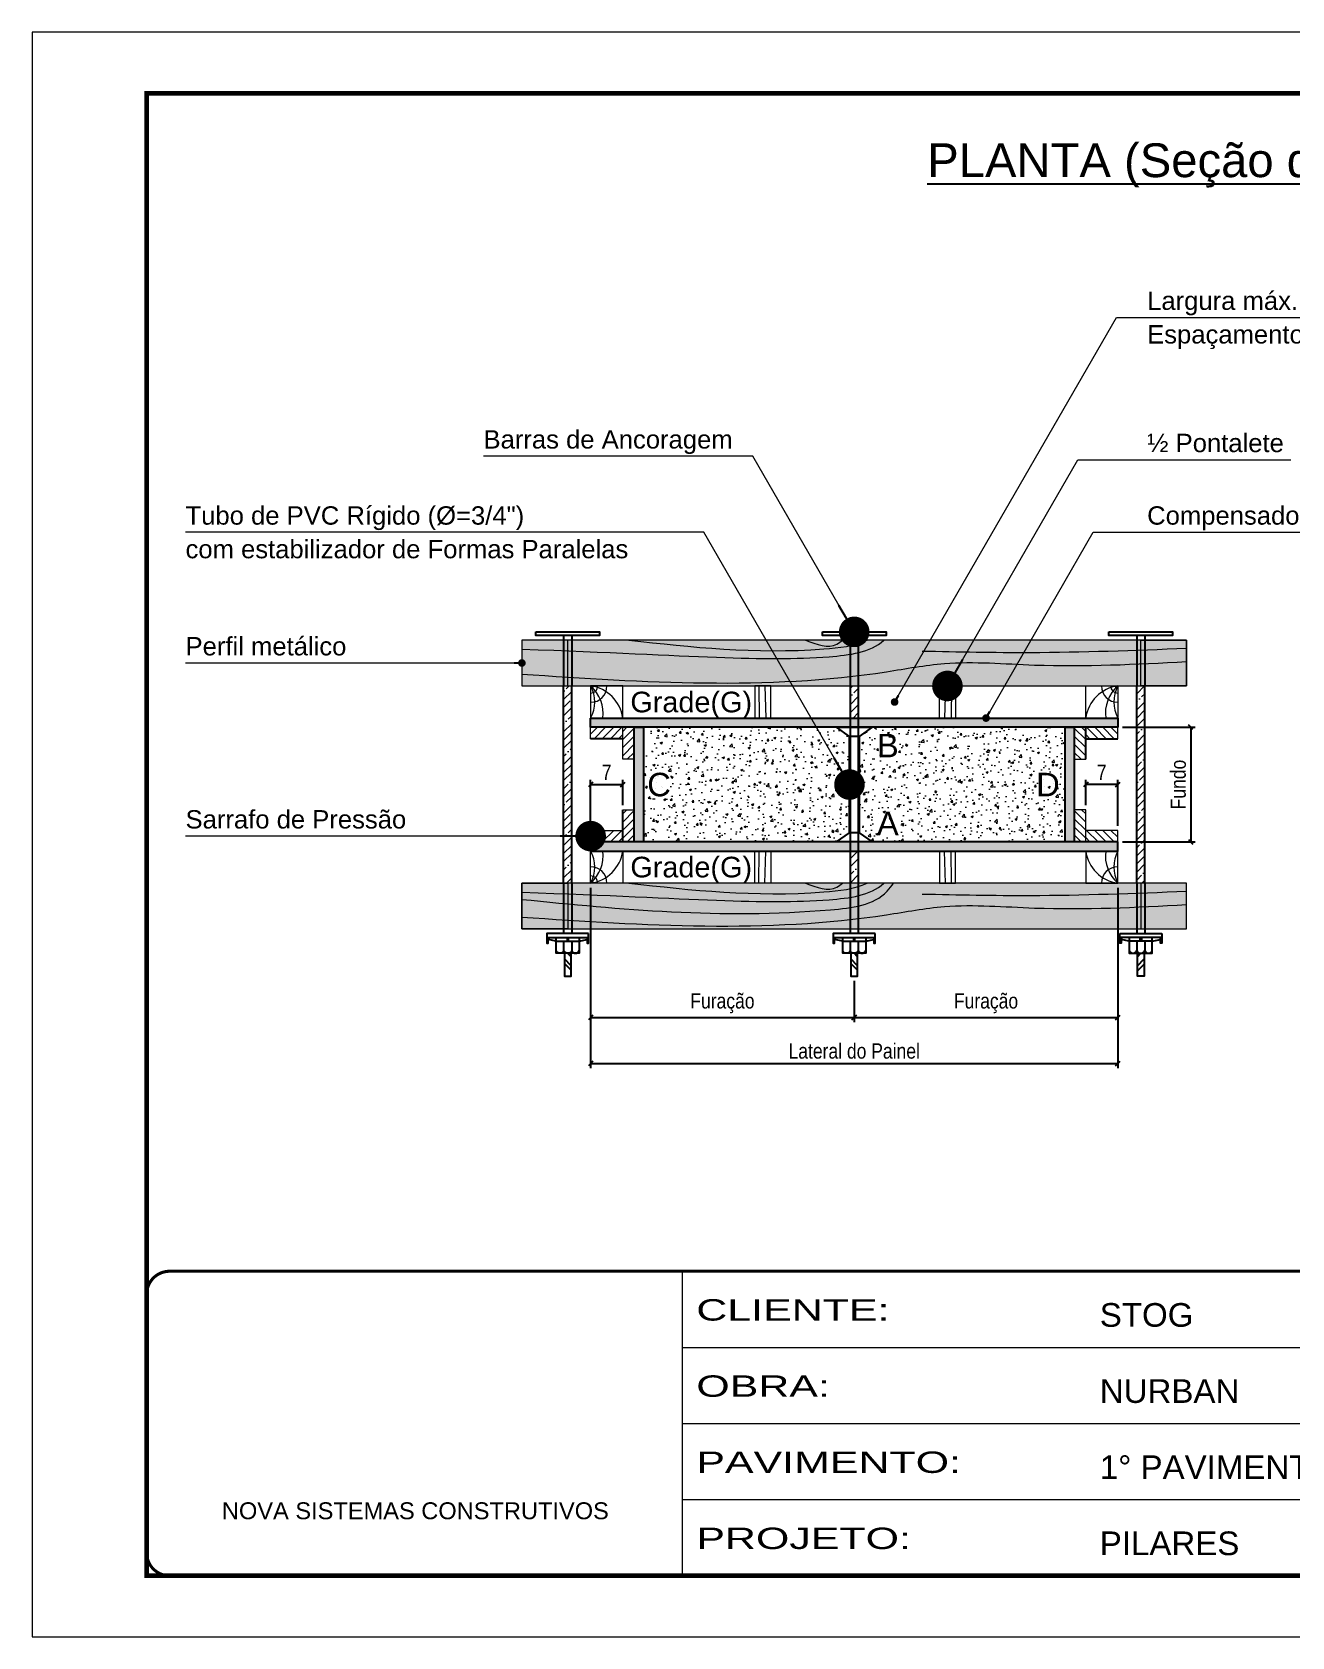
# Model space of a CAD drawing. Header units: millimetres. Extents: x 169816 to 178745, y 96537 to 113647.
# Drawn here: x 174585 to 175409, y 111469 to 112519 of the extents above; entities that cross this region are included whole.
import ezdxf
from ezdxf.enums import TextEntityAlignment as Align

# ---------------------------------------------------------------- set-up
doc = ezdxf.new("R2010")
doc.units = ezdxf.units.MM
for name, pattern in [('CONTINUO', [0]), ('DASHED', [0.75, 0.5, -0.25]), ('HIDDEN', [0.375, 0.25, -0.125])]:
    doc.linetypes.add(name, pattern=pattern)
doc.layers.add('BARRA ANCORAGEM', color=251, linetype='Continuous')
doc.layers.add('COTA', color=241, linetype='Continuous')
for name, color, linetype, lineweight in [('Demarcação 1', 251, 'Continuous', 9), ('Folhas', 255, 'Continuous', 9), ('Hachura', 251, 'Continuous', 9), ('Madeira', 126, 'Continuous', 18), ('Perfil Metálico', 224, 'Continuous', 18), ('SARRAFO DE PRESSAO', 251, 'DASHED', 9)]:
    doc.layers.add(name, color=color, linetype=linetype, lineweight=lineweight)
doc.layers.add('Demarcação 2', color=7, linetype='Continuous', lineweight=9, true_color=0xe0e0e0)
doc.styles.add('ARIAL', font='arial.ttf')
doc.styles.add('COTA TECNICA-50', font='techl___.ttf', dxfattribs={"height": 10})
doc.styles.add('SANSSERIF', font='sas_____.pfb')
doc.styles.get("Standard").update_dxf_attribs({"font": 'arial.ttf'})
doc.styles.add('Tecnologia', font='')
doc.styles.get('Tecnologia').set_extended_font_data('Forgotten Futurist')
doc.dimstyles.new('3x', dxfattribs={"dimtxt": 10, "dimasz": 5, "dimexe": 7, "dimexo": 5, "dimgap": 4, "dimtad": 1, "dimdec": 4, "dimlfac": 0.3333333333333333, "dimdsep": 46, "dimtxsty": 'Standard', "dimblk": 'DOT', "dimcen": 0.09, "dimclrd": 1, "dimclre": 1, "dimclrt": 2, "dimadec": 0, "dimazin": 2, "dimtfac": 1, "dimtdec": 4, "dimtmove": 0, "dimatfit": 3, "dimldrblk": 'DOT', "dimfxl": 1, "dimtolj": 1, "dimtzin": 0, "dimlwd": 9, "dimlwe": 9, "dimarcsym": 0})
doc.dimstyles.new('COTA PAINEL-50', dxfattribs={"dimtxt": 10, "dimasz": 3, "dimexe": 3, "dimexo": 3, "dimgap": 3, "dimtad": 1, "dimdec": 1, "dimzin": 12, "dimdsep": 46, "dimtxsty": 'COTA TECNICA-50', "dimblk1": 'OBLIQUE', "dimblk2": 'OBLIQUE', "dimsah": 1, "dimcen": 0.9, "dimclrd": 4, "dimclre": 4, "dimclrt": 240, "dimadec": 1, "dimazin": 3, "dimtfac": 1, "dimtdec": 1, "dimtmove": 0, "dimatfit": 3, "dimfxl": 1, "dimtolj": 1, "dimtzin": 12, "dimarcsym": 0})
pattern_1 = [(45, (167404.7057466772, 119520.0817794062), (-5.303300858899106, 5.303300858899107), []), (45, (167410.0090475272, 119520.0817794062), (-5.303300858899106, 5.303300858899107), [9.375, -1.875, 0, -1.875])]

# ---------------------------------------------------------------- blocks, each defined once
blk = doc.blocks.new('_Oblique')
at = {"color": 0, "linetype": 'ByBlock', "lineweight": -2}
blk.add_line((-0.5, -0.5), (0.5, 0.5), dxfattribs=at)
blk = doc.blocks.new('*D15')
at = {"layer": 'COTA', "color": 4, "lineweight": -2, "transparency": 16777216}
for p, q in [((175298.0350826995, 112063.7119944884), (175345.6986272236, 112063.7119944884)), ((175342.6986272236, 112063.7119944884), (175342.6986272236, 111988.7119945634)), ((175298.0350826996, 111988.7119945634), (175345.6986272236, 111988.7119945634))]:
    blk.add_line(p, q, dxfattribs=at)
at = {"layer": 'Defpoints', "color": 0, "transparency": 16777216}
for p in [(175295.0350826995, 112063.7119944884), (175295.0350826996, 111988.7119945634), (175342.6986272236, 111988.7119945634)]:
    blk.add_point(p, dxfattribs=at)
at = {"layer": 'COTA', "color": 4, "lineweight": -2, "transparency": 16777216, "xscale": 3, "yscale": 3, "zscale": 3}
for p, rotation in [((175342.6986272236, 112063.7119944884), 90), ((175342.6986272236, 111988.7119945634), 270)]:
    blk.add_blockref('_Oblique', p, dxfattribs=dict(at, rotation=rotation))
at = {"layer": 'COTA', "color": 240, "transparency": 16777216, "insert": (175334.5743582177, 112026.2119945258), "char_height": 10, "attachment_point": 5, "rotation": 90, "style": 'COTA TECNICA-50'}
blk.add_mtext('\\A1;Fundo', dxfattribs=at)
blk = doc.blocks.new('*D16')
at = {"layer": 'COTA', "color": 4, "lineweight": -2, "transparency": 16777216}
for p, q in [((174950.0350831053, 111958.711994593), (174950.0350831053, 111870.74946117)), ((175122.5350829024, 111897.8233546569), (175122.5350829024, 111870.74946117)), ((174950.0350831053, 111873.74946117), (175122.5350829024, 111873.74946117))]:
    blk.add_line(p, q, dxfattribs=at)
at = {"layer": 'Defpoints', "color": 0, "transparency": 16777216}
for p in [(174950.0350831053, 111961.711994593), (175122.5350829024, 111900.8233546569), (175122.5350829024, 111873.74946117)]:
    blk.add_point(p, dxfattribs=at)
at = {"layer": 'COTA', "color": 4, "lineweight": -2, "transparency": 16777216, "xscale": 3, "yscale": 3, "zscale": 3, "rotation": 180}
blk.add_blockref('_Oblique', (174950.0350831053, 111873.74946117), dxfattribs=at)
at = {"layer": 'COTA', "color": 4, "lineweight": -2, "transparency": 16777216, "xscale": 3, "yscale": 3, "zscale": 3}
blk.add_blockref('_Oblique', (175122.5350829024, 111873.74946117), dxfattribs=at)
at = {"layer": 'COTA', "color": 240, "transparency": 16777216, "insert": (175036.2850830039, 111883.1456600004), "char_height": 10, "attachment_point": 5, "style": 'COTA TECNICA-50'}
blk.add_mtext('\\A1;Furação', dxfattribs=at)
blk = doc.blocks.new('*D17')
at = {"layer": 'COTA', "color": 4, "lineweight": -2, "transparency": 16777216}
for p, q in [((175295.0350826996, 111958.711994593), (175295.0350826996, 111870.74946117)), ((175122.5350829024, 111897.8233546569), (175122.5350829024, 111870.74946117)), ((175122.5350829024, 111873.74946117), (175295.0350826996, 111873.74946117))]:
    blk.add_line(p, q, dxfattribs=at)
at = {"layer": 'Defpoints', "color": 0, "transparency": 16777216}
for p in [(175295.0350826996, 111961.711994593), (175122.5350829024, 111900.8233546569), (175295.0350826996, 111873.74946117)]:
    blk.add_point(p, dxfattribs=at)
at = {"layer": 'COTA', "color": 4, "lineweight": -2, "transparency": 16777216, "xscale": 3, "yscale": 3, "zscale": 3, "rotation": 180}
blk.add_blockref('_Oblique', (175122.5350829024, 111873.74946117), dxfattribs=at)
at = {"layer": 'COTA', "color": 4, "lineweight": -2, "transparency": 16777216, "xscale": 3, "yscale": 3, "zscale": 3}
blk.add_blockref('_Oblique', (175295.0350826996, 111873.74946117), dxfattribs=at)
at = {"layer": 'COTA', "color": 240, "transparency": 16777216, "insert": (175208.785082801, 111883.1456600004), "char_height": 10, "attachment_point": 5, "style": 'COTA TECNICA-50'}
blk.add_mtext('\\A1;Furação', dxfattribs=at)
blk = doc.blocks.new('*D18')
at = {"layer": 'COTA', "color": 4, "lineweight": -2, "transparency": 16777216}
for p, q in [((174950.0350831053, 111958.711994593), (174950.0350831053, 111840.74946117)), ((175295.0350826996, 111958.711994593), (175295.0350826996, 111840.74946117)), ((174950.0350831053, 111843.74946117), (175295.0350826996, 111843.74946117))]:
    blk.add_line(p, q, dxfattribs=at)
at = {"layer": 'Defpoints', "color": 0, "transparency": 16777216}
for p in [(174950.0350831053, 111961.711994593), (175295.0350826996, 111961.711994593), (175295.0350826996, 111843.74946117)]:
    blk.add_point(p, dxfattribs=at)
at = {"layer": 'COTA', "color": 4, "lineweight": -2, "transparency": 16777216, "xscale": 3, "yscale": 3, "zscale": 3, "rotation": 180}
blk.add_blockref('_Oblique', (174950.0350831053, 111843.74946117), dxfattribs=at)
at = {"layer": 'COTA', "color": 4, "lineweight": -2, "transparency": 16777216, "xscale": 3, "yscale": 3, "zscale": 3}
blk.add_blockref('_Oblique', (175295.0350826996, 111843.74946117), dxfattribs=at)
at = {"layer": 'COTA', "color": 240, "transparency": 16777216, "insert": (175122.5350829024, 111851.8079407021), "char_height": 10, "attachment_point": 5, "style": 'COTA TECNICA-50'}
blk.add_mtext('\\A1;Lateral do Painel', dxfattribs=at)
blk = doc.blocks.new('*D19')
at = {"layer": 'COTA', "color": 4, "lineweight": -2, "transparency": 16777216}
for p, q in [((174950.0350831054, 111999.2119945551), (174950.0350831054, 112029.2119945259)), ((174950.0350831054, 112026.2119945259), (174971.0350830823, 112026.2119945259)), ((174971.0350830823, 112012.7119945419), (174971.0350830823, 112029.2119945259))]:
    blk.add_line(p, q, dxfattribs=at)
at = {"layer": 'Defpoints', "color": 0, "transparency": 16777216}
for p in [(174971.0350830823, 112026.2119945259), (174971.0350830823, 112009.7119945419), (174950.0350831054, 111996.2119945551)]:
    blk.add_point(p, dxfattribs=at)
at = {"layer": 'COTA', "color": 4, "lineweight": -2, "transparency": 16777216, "xscale": 3, "yscale": 3, "zscale": 3, "rotation": 180}
blk.add_blockref('_Oblique', (174950.0350831054, 112026.2119945259), dxfattribs=at)
at = {"layer": 'COTA', "color": 4, "lineweight": -2, "transparency": 16777216, "xscale": 3, "yscale": 3, "zscale": 3}
blk.add_blockref('_Oblique', (174971.0350830823, 112026.2119945259), dxfattribs=at)
at = {"layer": 'COTA', "color": 240, "transparency": 16777216, "insert": (174960.5350830939, 112034.2850939411), "char_height": 10, "attachment_point": 5, "style": 'COTA TECNICA-50'}
blk.add_mtext('\\A1;7', dxfattribs=at)
blk = doc.blocks.new('*D20')
at = {"layer": 'COTA', "color": 4, "lineweight": -2, "transparency": 16777216}
for p, q in [((175274.0350827226, 112012.7119945419), (175274.0350827226, 112029.2119945259)), ((175295.0350826994, 112026.2119945259), (175274.0350827226, 112026.2119945259)), ((175295.0350826994, 111999.2119945551), (175295.0350826994, 112029.2119945259))]:
    blk.add_line(p, q, dxfattribs=at)
at = {"layer": 'Defpoints', "color": 0, "transparency": 16777216}
for p in [(175274.0350827226, 112026.2119945259), (175274.0350827226, 112009.7119945419), (175295.0350826994, 111996.2119945551)]:
    blk.add_point(p, dxfattribs=at)
at = {"layer": 'COTA', "color": 4, "lineweight": -2, "transparency": 16777216, "xscale": 3, "yscale": 3, "zscale": 3, "rotation": 180}
blk.add_blockref('_Oblique', (175274.0350827226, 112026.2119945259), dxfattribs=at)
at = {"layer": 'COTA', "color": 4, "lineweight": -2, "transparency": 16777216, "xscale": 3, "yscale": 3, "zscale": 3}
blk.add_blockref('_Oblique', (175295.0350826994, 112026.2119945259), dxfattribs=at)
at = {"layer": 'COTA', "color": 240, "transparency": 16777216, "insert": (175284.535082711, 112034.2850939411), "char_height": 10, "attachment_point": 5, "style": 'COTA TECNICA-50'}
blk.add_mtext('\\A1;7', dxfattribs=at)
blk = doc.blocks.new('_Dot')
at = {"color": 0, "linetype": 'ByBlock', "lineweight": -2}
blk.add_line((-0.5, 0), (-1, 0), dxfattribs=at)
at = {"color": 0, "linetype": 'ByBlock', "const_width": 0.5}
blk.add_lwpolyline([(-0.25, 0, 1), (0.25, 0, 1)], format="xyb", close=True, dxfattribs=at)
blk = doc.blocks.new('9999999999')
at = {"color": 30, "linetype": 'CONTINUO'}
for p, q in [((98564.56196592061, 34230.20511460536), (98564.56196592061, 34429.44862801625)), ((98564.56196592061, 34379.63774966353), (99583.97835781069, 34379.63774966353)), ((98564.56196592061, 34329.8268713108), (99487.97835781069, 34329.8268713108)), ((98564.56196592063, 34280.01599295808), (99487.97835781069, 34280.01599295808))]:
    blk.add_line(p, q, dxfattribs=at)
at = {"color": 30, "linetype": 'CONTINUO', "const_width": 2}
blk.add_lwpolyline([(99583.97835781069, 34230.20511460536), (99583.97835781069, 34414.44862801625, 0.4142135623730951), (99568.97835781069, 34429.44862801625), (98228.97835781069, 34429.44862801625, 0.4142135623730951), (98213.97835781069, 34414.44862801625), (98213.97835781069, 34245.20511460536, 0.4142135623730951), (98228.97835781069, 34230.20511460536), (99583.97835781069, 34230.20511460536)], format="xyb", dxfattribs=at)
at = {"layer": 'Folhas'}
blk.add_lwpolyline([(98138.97835781069, 34190.20511460536), (99623.97835781069, 34190.20511460536), (99623.97835781069, 35240.20511460536), (98138.97835781069, 35240.20511460536)], close=True, dxfattribs=at)
at = {"layer": 'Folhas', "color": 30, "const_width": 3}
blk.add_lwpolyline([(98213.97835781069, 34230.20511460536), (99583.97835781069, 34230.20511460536), (99583.97835781069, 35200.20511460536), (98213.97835781069, 35200.20511460536)], close=True, dxfattribs=at)
at = {"color": 7, "linetype": 'Continuous', "ltscale": 5, "style": 'ARIAL'}
for s, height, p in [('STOG', 15.48288, (98837.6812528586, 34393.12953067552)), ('NURBAN', 15.48288, (98837.6812528586, 34343.3186523228)), ('1° PAVIMENTO', 15.48288, (98837.6812528586, 34293.50777397008)), ('NOVA SISTEMAS CONSTRUTIVOS', 11.0592, (98263.18703214587, 34267.21182737108)), ('PILARES', 15.48288, (98837.6812528586, 34243.69689561735))]:
    blk.add_text(s, height=height, dxfattribs=at).set_placement(p)
at = {"layer": 'Folhas', "color": 7, "style": 'Tecnologia', "width": 1.5}
for s, p in [('CLIENTE:', (98573.65419061291, 34397.16605924374)), ('OBRA:', (98573.65419061291, 34347.31415840245)), ('PAVIMENTO:', (98573.65419061291, 34297.50328004972)), ('PROJETO:', (98573.65419061291, 34247.692401697))]:
    blk.add_text(s, height=14, dxfattribs=at).set_placement(p)

msp = doc.modelspace()

# ---------------------------------------------------------------- hatches: boundary and pattern name
at = {"layer": 'Demarcação 1'}
for points in [[(174950.0350831054, 112069.7119944818), (175295.0350826994, 112069.7119944818), (175295.0350826994, 112063.7119944884), (174950.0350831054, 112063.7119944884)], [(174978.5350830741, 112063.7119944884), (174984.5350830674, 112063.7119944884), (174984.5350830674, 111988.7119945634), (174978.5350830741, 111988.7119945634)], [(175260.5350827374, 112063.7119944884), (175266.5350827308, 112063.7119944884), (175266.5350827308, 111988.7119945634), (175260.5350827374, 111988.7119945634)], [(175295.0350826994, 111988.7119945634), (174950.0350831054, 111988.7119945634), (174950.0350831054, 111982.7119945699), (175295.0350826994, 111982.7119945699)]]:
    msp.add_hatch(color=256, dxfattribs=at).paths.add_polyline_path(points)
at = {"layer": 'Demarcação 2'}
for points in [[(175340.0350826515, 112120.7119944257), (174905.0350831534, 112120.7119944257), (174905.0350831534, 112090.7119944587), (175340.0350826515, 112090.7119944587)], [(175340.0350826515, 111961.7119945931), (174905.0350831534, 111961.7119945931), (174905.0350831534, 111931.7119946261), (175340.0350826515, 111931.7119946261)]]:
    msp.add_hatch(color=256, dxfattribs=at).paths.add_polyline_path(points)
at = {"layer": 'Hachura'}
h = msp.add_hatch(dxfattribs=at)
h.set_pattern_fill('ANSI35', color=256, scale=30, style=0)
h.set_pattern_definition(pattern_1)
h.paths.add_polyline_path([(174932.3715385814, 111961.7119945931), (174937.6986276624, 111961.7119945931), (174937.6986276624, 112090.7119944587), (174932.3715385814, 112090.7119944587)])
h = msp.add_hatch(dxfattribs=at)
h.set_pattern_fill('ANSI35', color=256, scale=30, style=0)
h.set_pattern_definition(pattern_1)
h.paths.add_polyline_path([(175119.8715383619, 112069.7119944818), (175125.1986274429, 112069.7119944818), (175125.1986274429, 112090.7119944587), (175119.8715383619, 112090.7119944587)])
h = msp.add_hatch(dxfattribs=at)
h.set_pattern_fill('ANSI35', color=256, scale=30, style=0)
h.set_pattern_definition(pattern_1)
h.paths.add_polyline_path([(175307.3715381424, 111961.7119945931), (175312.6986272235, 111961.7119945931), (175312.6986272235, 112090.7119944587), (175307.3715381424, 112090.7119944587)])
h = msp.add_hatch(dxfattribs=at)
h.set_pattern_fill('ANSI31', color=256, scale=30, style=0)
h.set_pattern_definition([(45, (171285.6253402326, 110797.167316246), (-2.651650429449553, 2.651650429449553), [])])
h.paths.add_polyline_path([(174971.0350830823, 112063.7119944884), (174950.0350831054, 112063.7119944884), (174950.0350831054, 112056.2119944966), (174971.0350830823, 112056.2119944966)])
h = msp.add_hatch(dxfattribs=at)
h.set_pattern_fill('ANSI31', color=256, scale=30, style=0)
h.set_pattern_definition([(45, (178086.1308560843, 116793.5524164951), (-2.651650429449553, 2.651650429449553), [])])
h.paths.add_polyline_path([(174978.5350830741, 112042.7119945115), (174978.5350830741, 112063.7119944884), (174971.0350830823, 112063.7119944884), (174971.0350830823, 112042.7119945115)])
h = msp.add_hatch(dxfattribs=at)
h.set_pattern_fill('AR-CONC', color=256, scale=2, style=0)
h.set_pattern_definition([(49.99999999999999, (171285.6253402326, 110816.667316246), (14.34520365201507, -1.255042699651902), [1.5, -16.5]), (355, (171285.6253402326, 110816.667316246), (-2.77502667226, 15.04384267400024), [1.2, -13.2]), (100.4514, (171286.8207738326, 110816.562729446), (11.57018763428043, 13.78879084121907), [1.274803799999989, -14.02284223999991]), (46.18420000000002, (171285.6253402326, 110820.667316246), (21.34482097251289, -3.310380286580362), [2.249999999999996, -24.74999999999997]), (96.63559999999998, (171287.4040751326, 110820.391450106), (18.69325411097407, 19.48235741800884), [1.912205759999997, -21.03425999999995]), (351.1842, (171285.6253402326, 110820.667316246), (18.69323890267254, 19.48237201850649), [1.8, -19.8]), (21, (171287.6253402326, 110819.667316246), (11.93814104236923, -8.052377813306776), [1.5, -16.5]), (326.0000000000001, (171287.6253402326, 110819.667316246), (4.866306638431634, 14.50300090093706), [1.2, -13.2]), (71.4514, (171288.6201848926, 110818.996284126), (16.8044525716298, 6.450609934199048), [1.2748038, -14.02284224]), (37.50000000000001, (171285.6253402326, 110816.667316246), (0.2431971063458134, 6.65787707662623), [0, -13.04, 0, -13.4, 0, -13.25]), (7.499999999999999, (171285.6253402326, 110816.667316246), (5.261390748842972, 7.888234237647205), [0, -7.64, 0, -12.74, 0, -5.05]), (327.5, (171281.1653402326, 110816.667316246), (10.67644872344818, -0.451097434687596), [0, -5, 0, -15.6, 0, -20.7]), (317.5, (171279.1653402326, 110816.667316246), (11.66372338684772, 2.002099646646353), [0, -6.5, 0, -10.36, 0, -14.7])])
h.paths.add_polyline_path([(175119.4100829056, 112057.7119944944), (175110.8715383709, 112063.7119944884), (174984.5350830674, 112063.7119944884), (174984.5350830674, 111988.7119945634), (175110.8715383709, 111988.7119945634), (175119.4100829056, 111994.7119945574)])
h.paths.add_polyline_path([(175260.5350827374, 111988.7119945634), (175260.5350827374, 112063.7119944884), (175134.198627434, 112063.7119944884), (175125.6600828993, 112057.7119944944), (175125.6600828993, 111994.7119945574), (175134.198627434, 111988.7119945634)])
h.paths.add_polyline_path([(174983.0833077919, 112014.2990886727), (175006.5214523773, 112014.2990886727), (175006.5214523773, 112038.1249003791), (174983.0833077919, 112038.1249003791)], flags=9)
h.paths.add_polyline_path([(175133.4689801871, 111989.191994576), (175155.5240961246, 111989.191994576), (175155.5240961246, 112012.2319945507), (175133.4689801871, 112012.2319945507)], flags=25)
h.paths.add_polyline_path([(175133.5004126563, 112040.191994501), (175155.4926636554, 112040.191994501), (175155.4926636554, 112063.2319944757), (175133.5004126563, 112063.2319944757)], flags=24)
h.paths.add_polyline_path([(175237.7017788391, 112014.6919945385), (175260.8779861806, 112014.6919945385), (175260.8779861806, 112037.7319945132), (175237.7017788391, 112037.7319945132)], flags=9)
h = msp.add_hatch(dxfattribs=at)
h.set_pattern_fill('ANSI31', color=256, scale=30, style=0)
h.set_pattern_definition([(135, (172158.9393097205, 116793.5524164951), (2.651650429449553, 2.651650429449553), [])])
h.paths.add_polyline_path([(175266.5350827308, 112042.7119945115), (175266.5350827308, 112063.7119944884), (175274.0350827225, 112063.7119944884), (175274.0350827225, 112042.7119945115)])
h = msp.add_hatch(dxfattribs=at)
h.set_pattern_fill('ANSI31', color=256, scale=30, style=0)
h.set_pattern_definition([(135, (178959.4448255722, 110797.167316246), (2.651650429449553, 2.651650429449553), [])])
h.paths.add_polyline_path([(175274.0350827225, 112063.7119944884), (175295.0350826994, 112063.7119944884), (175295.0350826994, 112056.2119944966), (175274.0350827225, 112056.2119944966)])
h = msp.add_hatch(dxfattribs=at)
h.set_pattern_fill('ANSI31', color=256, scale=30, style=0)
h.set_pattern_definition([(45, (178086.1308560843, 116739.5524165487), (-2.651650429449553, 2.651650429449553), [])])
h.paths.add_polyline_path([(174978.535083074, 111988.711994565), (174978.535083074, 112009.7119945419), (174971.0350830823, 112009.7119945419), (174971.0350830823, 111988.711994565)])
h = msp.add_hatch(dxfattribs=at)
h.set_pattern_fill('ANSI31', color=256, scale=30, style=0)
h.set_pattern_definition([(135, (172158.9393097205, 116739.5524165487), (2.651650429449553, 2.651650429449553), [])])
h.paths.add_polyline_path([(175266.5350827308, 111988.711994565), (175266.5350827308, 112009.7119945419), (175274.0350827226, 112009.7119945419), (175274.0350827226, 111988.711994565)])
h = msp.add_hatch(dxfattribs=at)
h.set_pattern_fill('ANSI31', color=256, scale=30, style=0)
h.set_pattern_definition([(45, (171285.6253402326, 110729.6673163127), (-2.651650429449553, 2.651650429449553), [])])
h.paths.add_polyline_path([(174971.0350830823, 111996.2119945551), (174950.0350831054, 111996.2119945551), (174950.0350831054, 111988.7119945634), (174971.0350830823, 111988.7119945634)])
h = msp.add_hatch(dxfattribs=at)
h.set_pattern_fill('ANSI31', color=256, scale=30, style=0)
h.set_pattern_definition([(135, (178959.4448255722, 110729.6673163127), (2.651650429449553, 2.651650429449553), [])])
h.paths.add_polyline_path([(175274.0350827225, 111996.2119945551), (175295.0350826994, 111996.2119945551), (175295.0350826994, 111988.7119945634), (175274.0350827225, 111988.7119945634)])
h = msp.add_hatch(dxfattribs=at)
h.set_pattern_fill('ANSI35', color=256, scale=30, style=0)
h.set_pattern_definition(pattern_1)
h.paths.add_polyline_path([(175125.1986274429, 111982.7119945699), (175119.8715383619, 111982.7119945699), (175119.8715383619, 111961.7119945931), (175125.1986274429, 111961.7119945931)])

# ---------------------------------------------------------------- linework, layer by layer
for p, q in [((174971.0350830823, 112056.2119944966), (174950.0350831054, 112056.2119944966)), ((175274.0350827225, 112042.7119945115), (175274.0350827225, 112063.7119944884)), ((175274.0350827225, 112056.2119944966), (175295.0350826994, 112056.2119944966)), ((174971.0350830823, 111988.711994565), (174971.0350830823, 112009.7119945419))]:
    msp.add_line(p, q)
for points in [[(174950.0350831054, 112069.7119944818), (175295.0350826994, 112069.7119944818), (175295.0350826994, 112063.7119944884), (174950.0350831054, 112063.7119944884)], [(174978.5350830741, 112063.7119944884), (174984.5350830674, 112063.7119944884), (174984.5350830674, 111988.7119945634), (174978.5350830741, 111988.7119945634)], [(175260.5350827374, 112063.7119944884), (175266.5350827308, 112063.7119944884), (175266.5350827308, 111988.7119945634), (175260.5350827374, 111988.7119945634)], [(175295.0350826994, 111988.7119945634), (174950.0350831054, 111988.7119945634), (174950.0350831054, 111982.7119945699), (175295.0350826994, 111982.7119945699)]]:
    msp.add_lwpolyline(points, close=True)
at = {"layer": 'BARRA ANCORAGEM'}
for p, q in [((174932.3715385814, 112123.7119944256), (174932.3715385813, 112120.7119944257)), ((174937.6986276624, 112123.7119944256), (174937.6986276624, 112120.7119944257)), ((175119.8715383619, 112123.7119944256), (175119.8715383619, 112120.7119944256)), ((175125.1986274429, 112123.7119944256), (175125.1986274429, 112120.7119944256)), ((175307.3715381424, 112123.7119944256), (175307.3715381424, 112120.7119944257)), ((175312.6986272235, 112123.7119944256), (175312.6986272235, 112120.7119944257)), ((174932.3715385814, 111961.7119945931), (174932.3715385814, 112090.7119944587)), ((174937.6986276624, 111961.7119945931), (174937.6986276624, 112090.7119944587)), ((175119.8715383619, 112090.7119944587), (175119.8715383619, 112069.7119944818)), ((175125.1986274429, 112090.7119944587), (175125.1986274429, 112069.7119944818)), ((175307.3715381424, 111961.7119945931), (175307.3715381424, 112090.7119944587)), ((175312.6986272235, 111961.7119945931), (175312.6986272235, 112090.7119944587)), ((175125.6600828993, 112057.7119944944), (175119.4100829056, 112057.7119944944)), ((175125.6600828993, 111994.7119945574), (175119.4100829056, 111994.7119945574)), ((175119.8715383619, 111982.71199457), (175119.8715383619, 111961.7119945931)), ((175125.1986274429, 111982.71199457), (175125.1986274429, 111961.7119945931)), ((174927.5236318173, 111923.7077369446), (174922.2214308964, 111924.8718825866)), ((174942.5465344265, 111923.7077369446), (174947.8487353473, 111924.8718825866)), ((175115.0236315979, 111923.7077369446), (175109.721430677, 111924.8718825866)), ((175130.046534207, 111923.7077369446), (175135.3487351279, 111924.8718825866)), ((175302.5236313784, 111923.7077369446), (175297.2214304575, 111924.8718825866)), ((175317.5465339875, 111923.7077369446), (175322.8487349084, 111924.8718825866)), ((174937.2443335056, 111907.7074204689), (174932.8258327382, 111912.1259212363)), ((174937.2443335056, 111904.7749072341), (174932.8258327382, 111909.1934080015)), ((174937.2443335056, 111913.5724469533), (174934.9934258019, 111915.8233546569)), ((175124.7443332861, 111907.7074204689), (175120.3258325187, 111912.1259212363)), ((175124.7443332862, 111904.7749072341), (175120.3258325187, 111909.1934080015)), ((175124.7443332861, 111913.5724469533), (175122.4934255824, 111915.8233546569)), ((175307.8258322993, 111913.5724469533), (175310.076740003, 111915.8233546569)), ((175307.8258322993, 111907.7074204689), (175312.2443330666, 111912.1259212363)), ((175307.8258322993, 111904.2334525848), (175312.2443330666, 111908.6519533522))]:
    msp.add_line(p, q, dxfattribs=at)
at = {"layer": 'BARRA ANCORAGEM', "linetype": 'HIDDEN'}
for p, q in [((174932.3715385813, 112120.7119944257), (174932.3715385814, 112090.7119944587)), ((174937.6986276624, 112120.7119944257), (174937.6986276624, 112090.7119944587)), ((175119.8715383619, 112120.7119944256), (175119.8715383619, 112090.7119944587)), ((175125.198627443, 112120.7119944256), (175125.1986274429, 112090.7119944587)), ((175307.3715381424, 112120.7119944257), (175307.3715381424, 112090.7119944587)), ((175312.6986272235, 112120.7119944257), (175312.6986272235, 112090.7119944587)), ((175119.8715383619, 112069.7119944818), (175119.8715383619, 111982.71199457)), ((175125.1986274429, 112069.7119944818), (175125.1986274429, 111982.71199457)), ((174932.3715385814, 111961.7119945931), (174932.3715385814, 111928.7119946261)), ((174937.6986276624, 111961.7119945931), (174937.6986276624, 111928.7119946261)), ((175119.8715383619, 111961.7119945931), (175119.8715383619, 111928.7119946261)), ((175125.1986274429, 111961.7119945931), (175125.1986274428, 111928.7119946261)), ((175307.3715381424, 111961.7119945931), (175307.3715381424, 111928.7119946261)), ((175312.6986272235, 111961.7119945931), (175312.6986272235, 111928.7119946261))]:
    msp.add_line(p, q, dxfattribs=at)
at = {"layer": 'BARRA ANCORAGEM', "flags": 128}
for points in [[(174914.232612933, 112126.1118138744), (174955.8375533108, 112126.1118138744), (174955.8375533108, 112123.7119944257), (174914.232612933, 112123.7119944257)], [(175101.7326127135, 112126.1118138744), (175143.3375530913, 112126.1118138744), (175143.3375530913, 112123.7119944257), (175101.7326127135, 112123.7119944257)], [(175289.2326124941, 112126.1118138744), (175330.8375528718, 112126.1118138744), (175330.8375528718, 112123.7119944257), (175289.2326124941, 112123.7119944257)]]:
    msp.add_lwpolyline(points, close=True, dxfattribs=at)
at = {"layer": 'BARRA ANCORAGEM'}
msp.add_lwpolyline([(175110.8715383709, 112063.7119944884), (175134.198627434, 112063.7119944884), (175125.6600828993, 112057.7119944944), (175125.6600828993, 111994.7119945574), (175134.198627434, 111988.7119945634), (175110.8715383709, 111988.7119945634), (175119.4100829056, 111994.7119945574), (175119.4100829056, 112057.7119944944)], close=True, dxfattribs=at)
at = {"layer": 'BARRA ANCORAGEM', "flags": 128}
for points in [[(174948.7324355008, 111928.7119946261), (174921.337730743, 111928.7119946261), (174921.337730743, 111926.0367536405), (174948.7324355008, 111926.0367536405)], [(174921.337730743, 111926.0367536405), (174921.337730743, 111922.4778125014), (174922.2214308964, 111922.4778125014), (174922.2214308964, 111926.0367536405)], [(174942.5465344265, 111926.0367536405), (174942.5465344265, 111915.8233546569), (174927.5236318173, 111915.8233546569), (174927.5236318173, 111926.0367536405)], [(174927.5236318173, 111923.7077369446), (174942.5465344265, 111923.7077369446)], [(174934.5932330451, 111926.0367536405), (174934.5932330451, 111923.7077369446)], [(174935.4769331986, 111923.7077369446), (174935.4769331986, 111926.0367536405)], [(174947.8487353473, 111926.0367536405), (174947.8487353473, 111922.4778125014), (174948.7324355008, 111922.4778125014), (174948.7324355008, 111928.7119946261)], [(175136.2324352814, 111928.7119946261), (175108.8377305235, 111928.7119946261), (175108.8377305235, 111926.0367536405), (175136.2324352814, 111926.0367536405)], [(175108.8377305235, 111926.0367536405), (175108.8377305236, 111922.4778125014), (175109.721430677, 111922.4778125014), (175109.721430677, 111926.0367536405)], [(175130.046534207, 111926.0367536405), (175130.046534207, 111915.8233546569), (175115.0236315979, 111915.8233546569), (175115.0236315979, 111926.0367536405)], [(175115.0236315979, 111923.7077369446), (175130.046534207, 111923.7077369446)], [(175122.0932328257, 111926.0367536405), (175122.0932328257, 111923.7077369446)], [(175122.9769329792, 111923.7077369446), (175122.9769329792, 111926.0367536405)], [(175135.3487351279, 111926.0367536405), (175135.3487351279, 111922.4778125014), (175136.2324352814, 111922.4778125014), (175136.2324352814, 111928.7119946261)], [(175297.2214304575, 111926.0367536405), (175297.2214304575, 111922.4778125014), (175296.337730304, 111922.4778125014), (175296.337730304, 111928.7119946261)], [(175296.337730304, 111928.7119946261), (175323.7324350619, 111928.7119946261)], [(175323.7324350619, 111926.0367536405), (175296.337730304, 111926.0367536405)], [(175302.5236313784, 111926.0367536405), (175302.5236313784, 111915.8233546569), (175317.5465339875, 111915.8233546569), (175317.5465339875, 111926.0367536405)], [(175317.5465339875, 111923.7077369446), (175302.5236313784, 111923.7077369446)], [(175309.5932326062, 111923.7077369446), (175309.5932326062, 111926.0367536405)], [(175310.4769327597, 111926.0367536405), (175310.4769327597, 111923.7077369446)], [(175323.7324350619, 111928.7119946261), (175323.7324350618, 111922.4778125014), (175322.8487349084, 111922.4778125014), (175322.8487349084, 111926.0367536405)], [(174932.8258327382, 111915.8233546569), (174932.8258327382, 111900.8233546569), (174937.2443335056, 111900.8233546569), (174937.2443335056, 111915.8233546569)], [(175120.3258325187, 111915.8233546569), (175120.3258325187, 111900.8233546569), (175124.7443332861, 111900.8233546569), (175124.7443332861, 111915.8233546569)], [(175312.2443330667, 111915.823354657), (175312.2443330667, 111900.8233546569), (175307.8258322993, 111900.8233546569), (175307.8258322993, 111915.823354657)]]:
    msp.add_lwpolyline(points, dxfattribs=at)
for points in [[(174932.3839826615, 111923.7077369446), (174932.3839826615, 111917.5907549639, -0.7297960342994486), (174927.5236318173, 111917.5907549639, -0.7297960342994486)], [(174937.6861835824, 111923.7077369446), (174937.6861835824, 111917.5907549639, -0.6666666666662623), (174932.3839826615, 111917.5907549639, -0.6666666666662623)], [(175119.883982442, 111923.7077369446), (175119.883982442, 111917.5907549638, -0.7297960342994486), (175115.0236315979, 111917.5907549638, -0.7297960342994486)], [(175125.1861833629, 111923.7077369446), (175125.1861833629, 111917.5907549638, -0.6666666666662623), (175119.883982442, 111917.5907549638, -0.6666666666662623)], [(175307.3839822225, 111923.7077369446), (175307.3839822225, 111917.5907549639, 0.6666666666662623), (175312.6861831434, 111917.5907549639, 0.6666666666662623)], [(175312.6861831434, 111923.7077369446), (175312.6861831434, 111917.5907549639, 0.7297960342994486), (175317.5465339875, 111917.5907549639, 0.7297960342994486)]]:
    msp.add_lwpolyline(points, format="xyb", dxfattribs=at)
at = {"layer": 'BARRA ANCORAGEM'}
for centre in [(174940.1163590044, 111918.3689576855), (175127.616358785, 111918.3689576855), (175304.9538068005, 111918.3689576855)]:
    msp.add_arc(centre, 2.551735107341757, 197.756360599959, 342.243639400041, dxfattribs=at)
at = {"layer": 'Hachura'}
for p, q in [((175060.0806899225, 112090.7119944597), (175060.3629681166, 112069.7119944807)), ((175064.0337987405, 112090.7119944597), (175064.7425294753, 112069.7119944807)), ((175182.2638265861, 112090.7119944597), (175181.5550958514, 112069.7119944807)), ((175186.2169354041, 112090.7119944597), (175185.93465721, 112069.7119944807)), ((175060.0806899225, 111961.711994592), (175060.3629681166, 111982.711994571)), ((175064.0337987405, 111961.711994592), (175064.7425294753, 111982.711994571)), ((175182.2638265861, 111961.711994592), (175181.5550958514, 111982.711994571)), ((175186.2169354041, 111961.711994592), (175185.93465721, 111982.711994571))]:
    msp.add_line(p, q, dxfattribs=at)
for centre, radius, start, end in [((174946.7803739075, 112066.4572852839), 24.47210757406724, 7.642793839550433, 82.35720616127593), ((174934.4457165963, 112072.81612829), 23.73373915088548, 352.4847589452513, 48.94037234398917), ((174930.7198595815, 112080.2119944702), 21.98471877318981, 331.470937201188, 28.52906279881206), ((174950.0350831054, 112090.7119944587), 1.746188389899414, 270, 359.9999999991662), ((174950.0350831054, 112090.7119944587), 4.750850746869671, 270, 0), ((174950.0350831054, 112090.7119944587), 10.70049253431805, 270, 0), ((175298.2897918974, 112066.4572852839), 24.47210757406724, 97.64279383872409, 172.3572061604496), ((175295.0350826994, 112090.7119944587), 10.70049253431805, 180, 270), ((175310.6244492086, 112072.81612829), 23.73373915088548, 131.0596276560108, 187.5152410547488), ((175295.0350826995, 112090.7119944587), 4.750850746869671, 180, 269.9999999983324), ((175314.3503062234, 112080.2119944702), 21.98471877318981, 151.470937201188, 208.529062798812), ((175295.0350826994, 112090.7119944587), 1.746188389899414, 180, 270), ((174946.7803739075, 111985.9667037678), 24.47210757406724, 277.6427938387241, 352.3572061604496), ((174934.4457165963, 111979.6078607617), 23.73373915088548, 311.0596276560108, 7.515241054748784), ((174930.7198595815, 111972.2119945815), 21.98471877318981, 331.470937201188, 28.52906279881206), ((175298.2897918974, 111985.9667037678), 24.47210757406724, 187.6427938395504, 262.3572061612759), ((175310.6244492086, 111979.6078607617), 23.73373915088548, 172.4847589452512, 228.9403723439892), ((175314.3503062234, 111972.2119945815), 21.98471877318981, 151.470937201188, 208.529062798812), ((174950.0350831054, 111961.7119945931), 10.70049253431805, 0, 90), ((175295.0350826994, 111961.7119945931), 10.70049253431805, 90, 180), ((174950.0350831054, 111961.7119945931), 4.750850746869671, 0, 89.99999999833247), ((174950.0350831054, 111961.7119945931), 1.746188389899414, 0, 90)]:
    msp.add_arc(centre, radius, start, end, dxfattribs=at)
for points, knots in [([(174905.0350831534, 112114.8105551586), (175021.2029472037, 112110.6559672457), (175073.3127340199, 112105.2686817391), (175133.0341204011, 112112.5502328562), (175141.8912776114, 112120.7119944257)], [0, 0, 0, 0, 125.1825811556602, 162.3251978992898, 162.3251978992898, 162.3251978992898, 162.3251978992898]), ([(174975.1152786786, 112120.7119944257), (175016.1024137866, 112116.1168774978), (175065.9780604728, 112110.525258865), (175122.7395894854, 112116.8043515251), (175130.9168459942, 112120.7119944257)], [0, 0, 0, 0, 127.7419890025806, 155.4442459493314, 155.4442459493314, 155.4442459493314, 155.4442459493314]), ([(174905.0350831534, 111955.810555359), (175021.2029472037, 111951.6559674462), (175073.3127340199, 111946.2686819395), (175133.0341204011, 111953.5502330566), (175141.8912776114, 111961.7119946261)], [0, 0, 0, 0, 125.1825811556602, 162.3251978992898, 162.3251978992898, 162.3251978992898, 162.3251978992898]), ([(174975.1152786786, 111961.7119946261), (175016.1024137866, 111957.1168776982), (175065.9780604728, 111951.5252590654), (175122.7395894854, 111957.8043517256), (175130.9168459942, 111961.7119946261)], [0, 0, 0, 0, 127.7419890025806, 155.4442459493314, 155.4442459493314, 155.4442459493314, 155.4442459493314])]:
    msp.add_open_spline(points, degree=3, knots=knots, dxfattribs=at)
for points in [[(175090.7178805547, 112120.7119944257), (175111.2159366986, 112118.1016750406), (175114.9176108922, 112120.7119944257)], [(175340.0350826515, 112115.1987558026), (175237.562965874, 112112.4296329925), (175166.9691439936, 112113.3609029616)], [(174905.0350831534, 112098.4566830432), (175143.7429693075, 112100.0376208738), (175181.5257676424, 112105.3616287303), (175240.5104389756, 112104.4244738262), (175340.0350826515, 112106.6527793316)], [(174905.0350831534, 111951.0814736011), (175106.9470712391, 111944.301257038), (175144.0616860031, 111956.4413165548), (175148.2786972583, 111961.7119946261)], [(175090.7178805547, 111961.7119946261), (175111.2159366986, 111959.1016752411), (175114.9176108922, 111961.7119946261)], [(175340.0350826515, 111956.198756003), (175237.562965874, 111953.429633193), (175166.9691439936, 111954.360903162)], [(174905.0350831534, 111939.4566832436), (175143.7429693075, 111941.0376210742), (175181.5257676424, 111946.3616289307), (175240.5104389756, 111945.4244740266), (175340.0350826515, 111947.652779532)]]:
    msp.add_spline(points, degree=3, dxfattribs=at)
at = {"layer": 'Madeira'}
msp.add_line((175295.0350826994, 112063.7119944884), (175266.5350827308, 112063.7119944884), dxfattribs=at)
at = {"layer": 'Madeira', "linetype": 'HIDDEN'}
for points in [[(174905.0350831534, 112090.7119944257), (174935.0350831534, 112090.7119944257), (174935.0350831534, 112120.7119944257), (174905.0350831534, 112120.7119944257)], [(175340.0350826515, 112090.7119944257), (175310.0350826515, 112090.7119944257), (175310.0350826515, 112120.7119944257), (175340.0350826515, 112120.7119944257)], [(174905.0350831534, 111961.7119946261), (174935.0350831534, 111961.7119946261), (174935.0350831534, 111931.7119946261), (174905.0350831534, 111931.7119946261)], [(175340.0350826515, 111961.7119946261), (175310.0350826515, 111961.7119946261), (175310.0350826515, 111931.7119946261), (175340.0350826515, 111931.7119946261)]]:
    msp.add_lwpolyline(points, close=True, dxfattribs=at)
at = {"layer": 'Madeira'}
for points in [[(174950.0350831054, 112069.7119944818), (174971.0350830823, 112069.7119944818), (174971.0350830823, 112090.7119944587), (174950.0350831054, 112090.7119944587)], [(175068.0350830718, 112090.7119944597), (175057.5350830823, 112090.7119944597), (175057.5350830823, 112069.7119944807), (175068.0350830718, 112069.7119944807)], [(175178.2625422549, 112090.7119944597), (175188.7625422443, 112090.7119944597), (175188.7625422443, 112069.7119944807), (175178.2625422549, 112069.7119944807)], [(175295.0350826994, 112069.7119944818), (175274.0350827225, 112069.7119944818), (175274.0350827225, 112090.7119944587), (175295.0350826994, 112090.7119944587)], [(174950.0350831054, 111982.7119945699), (174971.0350830823, 111982.7119945699), (174971.0350830823, 111961.7119945931), (174950.0350831054, 111961.7119945931)], [(175068.0350830718, 111961.711994592), (175057.5350830823, 111961.711994592), (175057.5350830823, 111982.711994571), (175068.0350830718, 111982.711994571)], [(175178.2625422549, 111961.711994592), (175188.7625422443, 111961.711994592), (175188.7625422443, 111982.711994571), (175178.2625422549, 111982.711994571)], [(175295.0350826994, 111982.7119945699), (175274.0350827225, 111982.7119945699), (175274.0350827225, 111961.7119945931), (175295.0350826994, 111961.7119945931)]]:
    msp.add_lwpolyline(points, close=True, dxfattribs=at)
for points in [[(174971.035083084, 112056.2119944966), (174950.0350831054, 112056.2119944966), (174950.0350831054, 112063.7119944884)], [(174950.0350831054, 112063.7119944884), (174978.5350830741, 112063.7119944884)], [(174978.5350830741, 112063.7119944884), (174978.5350830741, 112042.7119945098), (174971.0350830823, 112042.7119945098), (174971.0350830823, 112063.7119944884)], [(175266.5350827308, 112063.7119944884), (175266.5350827308, 112042.7119945098), (175274.0350827225, 112042.7119945098), (175274.0350827225, 112063.7119944884)], [(175274.0350827209, 112056.2119944966), (175295.0350826994, 112056.2119944966), (175295.0350826994, 112063.7119944884)], [(174971.0350830823, 111988.7119945634), (174971.0350830823, 112009.7119945419), (174978.535083074, 112009.7119945419), (174978.535083074, 111988.7119945634)], [(175274.0350827226, 111988.7119945634), (175274.0350827226, 112009.7119945419), (175266.5350827308, 112009.7119945419), (175266.5350827308, 111988.7119945634), (175295.0350826994, 111988.7119945634)], [(174978.535083074, 111988.7119945634), (174950.0350831054, 111988.7119945634), (174950.0350831054, 111996.2119945551), (174971.035083084, 111996.2119945551)], [(175295.0350826994, 111988.7119945634), (175295.0350826994, 111996.2119945551), (175274.0350827209, 111996.2119945551)]]:
    msp.add_lwpolyline(points, dxfattribs=at)
at = {"layer": 'Perfil Metálico'}
for points in [[(175340.0350826515, 112120.7119944257), (174905.0350831534, 112120.7119944257), (174905.0350831534, 112090.7119944587), (175340.0350826515, 112090.7119944587)], [(175340.0350826515, 111961.7119945931), (174905.0350831534, 111961.7119945931), (174905.0350831534, 111931.7119946261), (175340.0350826515, 111931.7119946261)]]:
    msp.add_lwpolyline(points, close=True, dxfattribs=at)

# ---------------------------------------------------------------- block references
at = {"layer": 'SARRAFO DE PRESSAO', "color": 6, "linetype": 'ByBlock'}
msp.add_blockref('9999999999', (76445.5410458033, 77278.32332555152), dxfattribs=at)

# ---------------------------------------------------------------- texts
at = {"color": 0, "linetype": 'Continuous', "ltscale": 5, "style": 'ARIAL'}
msp.add_text('%%UPLANTA (Seção do Pilar)', height=22.1184, dxfattribs=at).set_placement((175345.471781008, 112423.6215928102), align=Align.CENTER)
for s, p in [('Largura máx. da Grade 1,50m', (175314.2143878049, 112336.7814701345)), ('Barras de Ancoragem', (174879.9279846229, 112246.0528959011)), ('½ Pontalete', (175314.214435202, 112243.715209583)), ('Tubo de PVC Rígido (Ø=3/4")', (174684.9361969533, 112196.2623934094)), ('Compensado 18mm', (175314.214435202, 112196.2623934094)), ('Perfil metálico', (174684.9361969533, 112110.7119944257)), ('Sarrafo de Pressão ', (174684.9361969533, 111997.4619945634))]:
    msp.add_text(s, height=12, dxfattribs=at).set_placement(p)
for s, p in [('Espaçamento entre Pontaletes', (175314.2143878049, 112326.7814701345)), ('com estabilizador de Formas Paralelas', (174684.9361969533, 112186.2623934094))]:
    msp.add_text(s, height=12, dxfattribs=at).set_placement(p, align=Align.TOP_LEFT)
at = {"color": 0, "linetype": 'Continuous'}
for s, height, style, p in [('Grade(G)', 13.4999999865, 'SANSSERIF', (174976.0350830823, 112080.2119944702)), ('C', 15.35999998310244, 'ARIAL', (174987.0542764097, 112026.2119945259)), ('D', 15.35999998310244, 'ARIAL', (175241.5417788349, 112026.2119945259)), ('Grade(G)', 13.4999999865, 'SANSSERIF', (174976.0350830823, 111972.2119945815))]:
    msp.add_text(s, height=height, dxfattribs=dict(at, style=style)).set_placement(p, align=Align.MIDDLE_LEFT)
at = {"color": 0, "linetype": 'Continuous', "style": 'ARIAL'}
for s, p in [('B', (175144.4965381559, 112051.7119944884)), ('A', (175144.4965381559, 112000.7119945634))]:
    msp.add_text(s, height=15.35999998310245, dxfattribs=at).set_placement(p, align=Align.MIDDLE_CENTER)

# ---------------------------------------------------------------- dimensions: what is measured, and where the dimension line sits
at = {"layer": 'COTA'}
dim = msp.add_linear_dim(base=(175342.6986272236, 111988.7119945634), p1=(175295.0350826994, 112063.7119944884), p2=(175295.0350826995, 111988.7119945634), angle=90, text='Fundo', dimstyle='COTA PAINEL-50', dxfattribs=at)
dim.commit()
dim.dimension.update_dxf_attribs({"geometry": '*D15', "text_midpoint": (175334.5743582177, 112026.2119945258)})
dim = msp.add_linear_dim(base=(174971.0350830823, 112026.2119945259), p1=(174950.0350831054, 111996.2119945551), p2=(174971.0350830823, 112009.7119945419), text='7', dimstyle='COTA PAINEL-50', dxfattribs=at)
dim.commit()
dim.dimension.update_dxf_attribs({"geometry": '*D19', "text_midpoint": (174960.5350830939, 112026.2119945259), "dimtype": 160})
dim = msp.add_linear_dim(base=(175274.0350827226, 112026.2119945259), p1=(175295.0350826994, 111996.2119945551), p2=(175274.0350827226, 112009.7119945419), angle=180, text='7', dimstyle='COTA PAINEL-50', dxfattribs=at)
dim.commit()
dim.dimension.update_dxf_attribs({"geometry": '*D20', "text_midpoint": (175284.535082711, 112026.2119945259), "dimtype": 160})
for base, p1, p2, text, picture, middle in [((175122.5350829024, 111873.74946117), (174950.0350831053, 111961.711994593), (175122.5350829024, 111900.8233546569), 'Furação', '*D16', (175036.2850830039, 111883.1456600004)), ((175295.0350826996, 111843.74946117), (174950.0350831053, 111961.711994593), (175295.0350826996, 111961.711994593), 'Lateral do Painel', '*D18', (175122.5350829024, 111851.8079407021)), ((175295.0350826996, 111873.74946117), (175122.5350829024, 111900.8233546569), (175295.0350826996, 111961.711994593), 'Furação', '*D17', (175208.785082801, 111883.1456600004))]:
    dim = msp.add_linear_dim(base=base, p1=p1, p2=p2, text=text, dimstyle='COTA PAINEL-50', dxfattribs=at)
    dim.commit()
    dim.dimension.update_dxf_attribs({"geometry": picture, "text_midpoint": middle})

# ---------------------------------------------------------------- leaders
for points, override in [([(175148.9706833103, 112080.2119944702), (175294.2143878049, 112331.7814701345), (175569.9805636906, 112331.7814701345)], {"dimgap": 3, "dimtad": 0}), ([(175122.5350829024, 112126.1118138744), (175056.1738182534, 112241.0528959011), (174879.9279846229, 112241.0528959011)], {"dimasz": 20}), ([(175183.5125422496, 112090.7119944597), (175268.962238342, 112238.715209583), (175408.1577016322, 112238.715209583)], {"dimasz": 20}), ([(175119.4100829056, 112026.2119945259), (175024.1181906803, 112191.2623934094), (174684.9361969533, 112191.2623934094)], {"dimasz": 20}), ([(175208.785082801, 112069.7119944818), (175278.962238342, 112191.2623934094), (175468.6716073103, 112191.2623934094)], {"dimgap": 3, "dimtad": 0}), ([(174905.0350831534, 112105.7119944257), (174684.9361969533, 112105.7119944257)], {"dimgap": 3, "dimtad": 0}), ([(174950.0350831054, 111992.4619945634), (174684.9361969533, 111992.4619945634)], {"dimasz": 20})]:
    msp.add_leader(points, dimstyle='3x', override=override)

doc.saveas('drawing.dxf')
